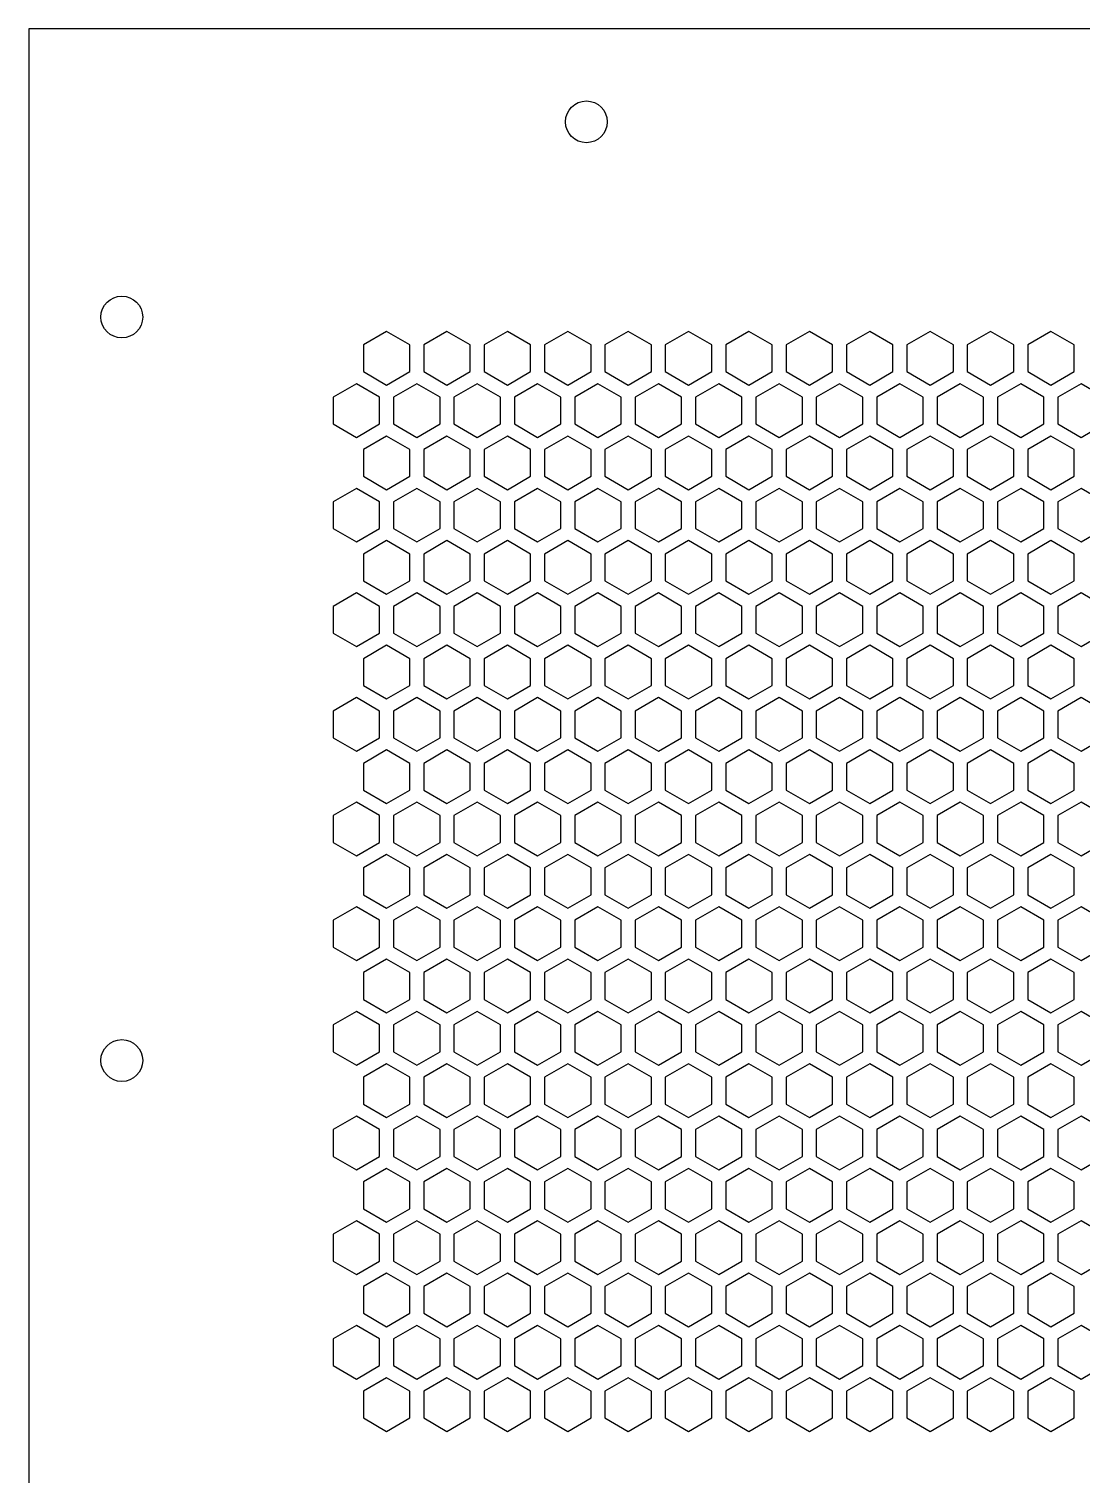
# Model space of a CAD drawing. Header units: millimetres. Extents: x 0 to 430, y 0 to 311.
# Drawn here: x 0 to 113.2, y 155.5 to 311 of the extents above; entities that cross this region are included whole.
import ezdxf

# ---------------------------------------------------------------- set-up
doc = ezdxf.new("R2010")
doc.units = ezdxf.units.MM
doc.layers.add('CUT', color=1, linetype='CONTINUOUS')

msp = doc.modelspace()

# ---------------------------------------------------------------- linework, layer by layer
at = {"layer": 'CUT'}
for p, q in [((430, 311), (0, 311)), ((0, 311), (0, 0))]:
    msp.add_line(p, q, dxfattribs=at)
for points in [[(41, 277.01), (38.5, 278.4534), (36, 277.01), (36, 274.1233), (38.5, 272.6799), (41, 274.1233)], [(47.5, 277.01), (45, 278.4534), (42.5, 277.01), (42.5, 274.1233), (45, 272.6799), (47.5, 274.1233)], [(54, 277.01), (51.5, 278.4534), (49, 277.01), (49, 274.1233), (51.5, 272.6799), (54, 274.1233)], [(60.5, 277.01), (58, 278.4534), (55.5, 277.01), (55.5, 274.1233), (58, 272.6799), (60.5, 274.1233)], [(67, 277.01), (64.5, 278.4534), (62, 277.01), (62, 274.1233), (64.5, 272.6799), (67, 274.1233)], [(73.5, 277.01), (71, 278.4534), (68.5, 277.01), (68.5, 274.1233), (71, 272.6799), (73.5, 274.1233)], [(80, 277.01), (77.5, 278.4534), (75, 277.01), (75, 274.1233), (77.5, 272.6799), (80, 274.1233)], [(86.5, 277.01), (84, 278.4534), (81.5, 277.01), (81.5, 274.1233), (84, 272.6799), (86.5, 274.1233)], [(93, 277.01), (90.5, 278.4534), (88, 277.01), (88, 274.1233), (90.5, 272.6799), (93, 274.1233)], [(99.5, 277.01), (97, 278.4534), (94.5, 277.01), (94.5, 274.1233), (97, 272.6799), (99.5, 274.1233)], [(106, 277.01), (103.5, 278.4534), (101, 277.01), (101, 274.1233), (103.5, 272.6799), (106, 274.1233)], [(112.5, 277.01), (110, 278.4534), (107.5, 277.01), (107.5, 274.1233), (110, 272.6799), (112.5, 274.1233)], [(37.75, 271.3809), (35.25, 272.8242), (32.75, 271.3809), (32.75, 268.4941), (35.25, 267.0507), (37.75, 268.4941)], [(44.25, 271.3809), (41.75, 272.8242), (39.25, 271.3809), (39.25, 268.4941), (41.75, 267.0507), (44.25, 268.4941)], [(50.75, 271.3809), (48.25, 272.8242), (45.75, 271.3809), (45.75, 268.4941), (48.25, 267.0507), (50.75, 268.4941)], [(57.25, 271.3809), (54.75, 272.8242), (52.25, 271.3809), (52.25, 268.4941), (54.75, 267.0507), (57.25, 268.4941)], [(63.75, 271.3809), (61.25, 272.8242), (58.75, 271.3809), (58.75, 268.4941), (61.25, 267.0507), (63.75, 268.4941)], [(70.25, 271.3809), (67.75, 272.8242), (65.25, 271.3809), (65.25, 268.4941), (67.75, 267.0507), (70.25, 268.4941)], [(76.75, 271.3809), (74.25, 272.8242), (71.75, 271.3809), (71.75, 268.4941), (74.25, 267.0507), (76.75, 268.4941)], [(83.25, 271.3809), (80.75, 272.8242), (78.25, 271.3809), (78.25, 268.4941), (80.75, 267.0507), (83.25, 268.4941)], [(89.75, 271.3809), (87.25, 272.8242), (84.75, 271.3809), (84.75, 268.4941), (87.25, 267.0507), (89.75, 268.4941)], [(96.25, 271.3809), (93.75, 272.8242), (91.25, 271.3809), (91.25, 268.4941), (93.75, 267.0507), (96.25, 268.4941)], [(102.75, 271.3809), (100.25, 272.8242), (97.75, 271.3809), (97.75, 268.4941), (100.25, 267.0507), (102.75, 268.4941)], [(109.25, 271.3809), (106.75, 272.8242), (104.25, 271.3809), (104.25, 268.4941), (106.75, 267.0507), (109.25, 268.4941)], [(115.75, 271.3809), (113.25, 272.8242), (110.75, 271.3809), (110.75, 268.4941), (113.25, 267.0507), (115.75, 268.4941)], [(41, 265.7517), (38.5, 267.1951), (36, 265.7517), (36, 262.8649), (38.5, 261.4216), (41, 262.8649)], [(47.5, 265.7517), (45, 267.1951), (42.5, 265.7517), (42.5, 262.8649), (45, 261.4216), (47.5, 262.8649)], [(54, 265.7517), (51.5, 267.1951), (49, 265.7517), (49, 262.8649), (51.5, 261.4216), (54, 262.8649)], [(60.5, 265.7517), (58, 267.1951), (55.5, 265.7517), (55.5, 262.8649), (58, 261.4216), (60.5, 262.8649)], [(67, 265.7517), (64.5, 267.1951), (62, 265.7517), (62, 262.8649), (64.5, 261.4216), (67, 262.8649)], [(73.5, 265.7517), (71, 267.1951), (68.5, 265.7517), (68.5, 262.8649), (71, 261.4216), (73.5, 262.8649)], [(80, 265.7517), (77.5, 267.1951), (75, 265.7517), (75, 262.8649), (77.5, 261.4216), (80, 262.8649)], [(86.5, 265.7517), (84, 267.1951), (81.5, 265.7517), (81.5, 262.8649), (84, 261.4216), (86.5, 262.8649)], [(93, 265.7517), (90.5, 267.1951), (88, 265.7517), (88, 262.8649), (90.5, 261.4216), (93, 262.8649)], [(99.5, 265.7517), (97, 267.1951), (94.5, 265.7517), (94.5, 262.8649), (97, 261.4216), (99.5, 262.8649)], [(106, 265.7517), (103.5, 267.1951), (101, 265.7517), (101, 262.8649), (103.5, 261.4216), (106, 262.8649)], [(112.5, 265.7517), (110, 267.1951), (107.5, 265.7517), (107.5, 262.8649), (110, 261.4216), (112.5, 262.8649)], [(37.75, 260.1225), (35.25, 261.5659), (32.75, 260.1225), (32.75, 257.2358), (35.25, 255.7924), (37.75, 257.2358)], [(44.25, 260.1225), (41.75, 261.5659), (39.25, 260.1225), (39.25, 257.2358), (41.75, 255.7924), (44.25, 257.2358)], [(50.75, 260.1225), (48.25, 261.5659), (45.75, 260.1225), (45.75, 257.2358), (48.25, 255.7924), (50.75, 257.2358)], [(57.25, 260.1225), (54.75, 261.5659), (52.25, 260.1225), (52.25, 257.2358), (54.75, 255.7924), (57.25, 257.2358)], [(63.75, 260.1225), (61.25, 261.5659), (58.75, 260.1225), (58.75, 257.2358), (61.25, 255.7924), (63.75, 257.2358)], [(70.25, 260.1225), (67.75, 261.5659), (65.25, 260.1225), (65.25, 257.2358), (67.75, 255.7924), (70.25, 257.2358)], [(76.75, 260.1225), (74.25, 261.5659), (71.75, 260.1225), (71.75, 257.2358), (74.25, 255.7924), (76.75, 257.2358)], [(83.25, 260.1225), (80.75, 261.5659), (78.25, 260.1225), (78.25, 257.2358), (80.75, 255.7924), (83.25, 257.2358)], [(89.75, 260.1225), (87.25, 261.5659), (84.75, 260.1225), (84.75, 257.2358), (87.25, 255.7924), (89.75, 257.2358)], [(96.25, 260.1225), (93.75, 261.5659), (91.25, 260.1225), (91.25, 257.2358), (93.75, 255.7924), (96.25, 257.2358)], [(102.75, 260.1225), (100.25, 261.5659), (97.75, 260.1225), (97.75, 257.2358), (100.25, 255.7924), (102.75, 257.2358)], [(109.25, 260.1225), (106.75, 261.5659), (104.25, 260.1225), (104.25, 257.2358), (106.75, 255.7924), (109.25, 257.2358)], [(115.75, 260.1225), (113.25, 261.5659), (110.75, 260.1225), (110.75, 257.2358), (113.25, 255.7924), (115.75, 257.2358)], [(41, 254.4934), (38.5, 255.9367), (36, 254.4934), (36, 251.6066), (38.5, 250.1632), (41, 251.6066)], [(47.5, 254.4934), (45, 255.9367), (42.5, 254.4934), (42.5, 251.6066), (45, 250.1632), (47.5, 251.6066)], [(54, 254.4934), (51.5, 255.9367), (49, 254.4934), (49, 251.6066), (51.5, 250.1632), (54, 251.6066)], [(60.5, 254.4934), (58, 255.9367), (55.5, 254.4934), (55.5, 251.6066), (58, 250.1632), (60.5, 251.6066)], [(67, 254.4934), (64.5, 255.9367), (62, 254.4934), (62, 251.6066), (64.5, 250.1632), (67, 251.6066)], [(73.5, 254.4934), (71, 255.9367), (68.5, 254.4934), (68.5, 251.6066), (71, 250.1632), (73.5, 251.6066)], [(80, 254.4934), (77.5, 255.9367), (75, 254.4934), (75, 251.6066), (77.5, 250.1632), (80, 251.6066)], [(86.5, 254.4934), (84, 255.9367), (81.5, 254.4934), (81.5, 251.6066), (84, 250.1632), (86.5, 251.6066)], [(93, 254.4934), (90.5, 255.9367), (88, 254.4934), (88, 251.6066), (90.5, 250.1632), (93, 251.6066)], [(99.5, 254.4934), (97, 255.9367), (94.5, 254.4934), (94.5, 251.6066), (97, 250.1632), (99.5, 251.6066)], [(106, 254.4934), (103.5, 255.9367), (101, 254.4934), (101, 251.6066), (103.5, 250.1632), (106, 251.6066)], [(112.5, 254.4934), (110, 255.9367), (107.5, 254.4934), (107.5, 251.6066), (110, 250.1632), (112.5, 251.6066)], [(37.75, 248.8642), (35.25, 250.3076), (32.75, 248.8642), (32.75, 245.9774), (35.25, 244.5341), (37.75, 245.9774)], [(44.25, 248.8642), (41.75, 250.3076), (39.25, 248.8642), (39.25, 245.9774), (41.75, 244.5341), (44.25, 245.9774)], [(50.75, 248.8642), (48.25, 250.3076), (45.75, 248.8642), (45.75, 245.9774), (48.25, 244.5341), (50.75, 245.9774)], [(57.25, 248.8642), (54.75, 250.3076), (52.25, 248.8642), (52.25, 245.9774), (54.75, 244.5341), (57.25, 245.9774)], [(63.75, 248.8642), (61.25, 250.3076), (58.75, 248.8642), (58.75, 245.9774), (61.25, 244.5341), (63.75, 245.9774)], [(70.25, 248.8642), (67.75, 250.3076), (65.25, 248.8642), (65.25, 245.9774), (67.75, 244.5341), (70.25, 245.9774)], [(76.75, 248.8642), (74.25, 250.3076), (71.75, 248.8642), (71.75, 245.9774), (74.25, 244.5341), (76.75, 245.9774)], [(83.25, 248.8642), (80.75, 250.3076), (78.25, 248.8642), (78.25, 245.9774), (80.75, 244.5341), (83.25, 245.9774)], [(89.75, 248.8642), (87.25, 250.3076), (84.75, 248.8642), (84.75, 245.9774), (87.25, 244.5341), (89.75, 245.9774)], [(96.25, 248.8642), (93.75, 250.3076), (91.25, 248.8642), (91.25, 245.9774), (93.75, 244.5341), (96.25, 245.9774)], [(102.75, 248.8642), (100.25, 250.3076), (97.75, 248.8642), (97.75, 245.9774), (100.25, 244.5341), (102.75, 245.9774)], [(109.25, 248.8642), (106.75, 250.3076), (104.25, 248.8642), (104.25, 245.9774), (106.75, 244.5341), (109.25, 245.9774)], [(115.75, 248.8642), (113.25, 250.3076), (110.75, 248.8642), (110.75, 245.9774), (113.25, 244.5341), (115.75, 245.9774)], [(41, 243.235), (38.5, 244.6784), (36, 243.235), (36, 240.3483), (38.5, 238.9049), (41, 240.3483)], [(47.5, 243.235), (45, 244.6784), (42.5, 243.235), (42.5, 240.3483), (45, 238.9049), (47.5, 240.3483)], [(54, 243.235), (51.5, 244.6784), (49, 243.235), (49, 240.3483), (51.5, 238.9049), (54, 240.3483)], [(60.5, 243.235), (58, 244.6784), (55.5, 243.235), (55.5, 240.3483), (58, 238.9049), (60.5, 240.3483)], [(67, 243.235), (64.5, 244.6784), (62, 243.235), (62, 240.3483), (64.5, 238.9049), (67, 240.3483)], [(73.5, 243.235), (71, 244.6784), (68.5, 243.235), (68.5, 240.3483), (71, 238.9049), (73.5, 240.3483)], [(80, 243.235), (77.5, 244.6784), (75, 243.235), (75, 240.3483), (77.5, 238.9049), (80, 240.3483)], [(86.5, 243.235), (84, 244.6784), (81.5, 243.235), (81.5, 240.3483), (84, 238.9049), (86.5, 240.3483)], [(93, 243.235), (90.5, 244.6784), (88, 243.235), (88, 240.3483), (90.5, 238.9049), (93, 240.3483)], [(99.5, 243.235), (97, 244.6784), (94.5, 243.235), (94.5, 240.3483), (97, 238.9049), (99.5, 240.3483)], [(106, 243.235), (103.5, 244.6784), (101, 243.235), (101, 240.3483), (103.5, 238.9049), (106, 240.3483)], [(112.5, 243.235), (110, 244.6784), (107.5, 243.235), (107.5, 240.3483), (110, 238.9049), (112.5, 240.3483)], [(37.75, 237.6059), (35.25, 239.0492), (32.75, 237.6059), (32.75, 234.7191), (35.25, 233.2757), (37.75, 234.7191)], [(44.25, 237.6059), (41.75, 239.0492), (39.25, 237.6059), (39.25, 234.7191), (41.75, 233.2757), (44.25, 234.7191)], [(50.75, 237.6059), (48.25, 239.0492), (45.75, 237.6059), (45.75, 234.7191), (48.25, 233.2757), (50.75, 234.7191)], [(57.25, 237.6059), (54.75, 239.0492), (52.25, 237.6059), (52.25, 234.7191), (54.75, 233.2757), (57.25, 234.7191)], [(63.75, 237.6059), (61.25, 239.0492), (58.75, 237.6059), (58.75, 234.7191), (61.25, 233.2757), (63.75, 234.7191)], [(70.25, 237.6059), (67.75, 239.0492), (65.25, 237.6059), (65.25, 234.7191), (67.75, 233.2757), (70.25, 234.7191)], [(76.75, 237.6059), (74.25, 239.0492), (71.75, 237.6059), (71.75, 234.7191), (74.25, 233.2757), (76.75, 234.7191)], [(83.25, 237.6059), (80.75, 239.0492), (78.25, 237.6059), (78.25, 234.7191), (80.75, 233.2757), (83.25, 234.7191)], [(89.75, 237.6059), (87.25, 239.0492), (84.75, 237.6059), (84.75, 234.7191), (87.25, 233.2757), (89.75, 234.7191)], [(96.25, 237.6059), (93.75, 239.0492), (91.25, 237.6059), (91.25, 234.7191), (93.75, 233.2757), (96.25, 234.7191)], [(102.75, 237.6059), (100.25, 239.0492), (97.75, 237.6059), (97.75, 234.7191), (100.25, 233.2757), (102.75, 234.7191)], [(109.25, 237.6059), (106.75, 239.0492), (104.25, 237.6059), (104.25, 234.7191), (106.75, 233.2757), (109.25, 234.7191)], [(115.75, 237.6059), (113.25, 239.0492), (110.75, 237.6059), (110.75, 234.7191), (113.25, 233.2757), (115.75, 234.7191)], [(41, 231.9767), (38.5, 233.4201), (36, 231.9767), (36, 229.0899), (38.5, 227.6466), (41, 229.0899)], [(47.5, 231.9767), (45, 233.4201), (42.5, 231.9767), (42.5, 229.0899), (45, 227.6466), (47.5, 229.0899)], [(54, 231.9767), (51.5, 233.4201), (49, 231.9767), (49, 229.0899), (51.5, 227.6466), (54, 229.0899)], [(60.5, 231.9767), (58, 233.4201), (55.5, 231.9767), (55.5, 229.0899), (58, 227.6466), (60.5, 229.0899)], [(67, 231.9767), (64.5, 233.4201), (62, 231.9767), (62, 229.0899), (64.5, 227.6466), (67, 229.0899)], [(73.5, 231.9767), (71, 233.4201), (68.5, 231.9767), (68.5, 229.0899), (71, 227.6466), (73.5, 229.0899)], [(80, 231.9767), (77.5, 233.4201), (75, 231.9767), (75, 229.0899), (77.5, 227.6466), (80, 229.0899)], [(86.5, 231.9767), (84, 233.4201), (81.5, 231.9767), (81.5, 229.0899), (84, 227.6466), (86.5, 229.0899)], [(93, 231.9767), (90.5, 233.4201), (88, 231.9767), (88, 229.0899), (90.5, 227.6466), (93, 229.0899)], [(99.5, 231.9767), (97, 233.4201), (94.5, 231.9767), (94.5, 229.0899), (97, 227.6466), (99.5, 229.0899)], [(106, 231.9767), (103.5, 233.4201), (101, 231.9767), (101, 229.0899), (103.5, 227.6466), (106, 229.0899)], [(112.5, 231.9767), (110, 233.4201), (107.5, 231.9767), (107.5, 229.0899), (110, 227.6466), (112.5, 229.0899)], [(37.75, 226.3475), (35.25, 227.7909), (32.75, 226.3475), (32.75, 223.4608), (35.25, 222.0174), (37.75, 223.4608)], [(44.25, 226.3475), (41.75, 227.7909), (39.25, 226.3475), (39.25, 223.4608), (41.75, 222.0174), (44.25, 223.4608)], [(50.75, 226.3475), (48.25, 227.7909), (45.75, 226.3475), (45.75, 223.4608), (48.25, 222.0174), (50.75, 223.4608)], [(57.25, 226.3475), (54.75, 227.7909), (52.25, 226.3475), (52.25, 223.4608), (54.75, 222.0174), (57.25, 223.4608)], [(63.75, 226.3475), (61.25, 227.7909), (58.75, 226.3475), (58.75, 223.4608), (61.25, 222.0174), (63.75, 223.4608)], [(70.25, 226.3475), (67.75, 227.7909), (65.25, 226.3475), (65.25, 223.4608), (67.75, 222.0174), (70.25, 223.4608)], [(76.75, 226.3475), (74.25, 227.7909), (71.75, 226.3475), (71.75, 223.4608), (74.25, 222.0174), (76.75, 223.4608)], [(83.25, 226.3475), (80.75, 227.7909), (78.25, 226.3475), (78.25, 223.4608), (80.75, 222.0174), (83.25, 223.4608)], [(89.75, 226.3475), (87.25, 227.7909), (84.75, 226.3475), (84.75, 223.4608), (87.25, 222.0174), (89.75, 223.4608)], [(96.25, 226.3475), (93.75, 227.7909), (91.25, 226.3475), (91.25, 223.4608), (93.75, 222.0174), (96.25, 223.4608)], [(102.75, 226.3475), (100.25, 227.7909), (97.75, 226.3475), (97.75, 223.4608), (100.25, 222.0174), (102.75, 223.4608)], [(109.25, 226.3475), (106.75, 227.7909), (104.25, 226.3475), (104.25, 223.4608), (106.75, 222.0174), (109.25, 223.4608)], [(115.75, 226.3475), (113.25, 227.7909), (110.75, 226.3475), (110.75, 223.4608), (113.25, 222.0174), (115.75, 223.4608)], [(41, 220.7184), (38.5, 222.1617), (36, 220.7184), (36, 217.8316), (38.5, 216.3882), (41, 217.8316)], [(47.5, 220.7184), (45, 222.1617), (42.5, 220.7184), (42.5, 217.8316), (45, 216.3882), (47.5, 217.8316)], [(54, 220.7184), (51.5, 222.1617), (49, 220.7184), (49, 217.8316), (51.5, 216.3882), (54, 217.8316)], [(60.5, 220.7184), (58, 222.1617), (55.5, 220.7184), (55.5, 217.8316), (58, 216.3882), (60.5, 217.8316)], [(67, 220.7184), (64.5, 222.1617), (62, 220.7184), (62, 217.8316), (64.5, 216.3882), (67, 217.8316)], [(73.5, 220.7184), (71, 222.1617), (68.5, 220.7184), (68.5, 217.8316), (71, 216.3882), (73.5, 217.8316)], [(80, 220.7184), (77.5, 222.1617), (75, 220.7184), (75, 217.8316), (77.5, 216.3882), (80, 217.8316)], [(86.5, 220.7184), (84, 222.1617), (81.5, 220.7184), (81.5, 217.8316), (84, 216.3882), (86.5, 217.8316)], [(93, 220.7184), (90.5, 222.1617), (88, 220.7184), (88, 217.8316), (90.5, 216.3882), (93, 217.8316)], [(99.5, 220.7184), (97, 222.1617), (94.5, 220.7184), (94.5, 217.8316), (97, 216.3882), (99.5, 217.8316)], [(106, 220.7184), (103.5, 222.1617), (101, 220.7184), (101, 217.8316), (103.5, 216.3882), (106, 217.8316)], [(112.5, 220.7184), (110, 222.1617), (107.5, 220.7184), (107.5, 217.8316), (110, 216.3882), (112.5, 217.8316)], [(37.75, 215.0892), (35.25, 216.5326), (32.75, 215.0892), (32.75, 212.2024), (35.25, 210.7591), (37.75, 212.2024)], [(44.25, 215.0892), (41.75, 216.5326), (39.25, 215.0892), (39.25, 212.2024), (41.75, 210.7591), (44.25, 212.2024)], [(50.75, 215.0892), (48.25, 216.5326), (45.75, 215.0892), (45.75, 212.2024), (48.25, 210.7591), (50.75, 212.2024)], [(57.25, 215.0892), (54.75, 216.5326), (52.25, 215.0892), (52.25, 212.2024), (54.75, 210.7591), (57.25, 212.2024)], [(63.75, 215.0892), (61.25, 216.5326), (58.75, 215.0892), (58.75, 212.2024), (61.25, 210.7591), (63.75, 212.2024)], [(70.25, 215.0892), (67.75, 216.5326), (65.25, 215.0892), (65.25, 212.2024), (67.75, 210.7591), (70.25, 212.2024)], [(76.75, 215.0892), (74.25, 216.5326), (71.75, 215.0892), (71.75, 212.2024), (74.25, 210.7591), (76.75, 212.2024)], [(83.25, 215.0892), (80.75, 216.5326), (78.25, 215.0892), (78.25, 212.2024), (80.75, 210.7591), (83.25, 212.2024)], [(89.75, 215.0892), (87.25, 216.5326), (84.75, 215.0892), (84.75, 212.2024), (87.25, 210.7591), (89.75, 212.2024)], [(96.25, 215.0892), (93.75, 216.5326), (91.25, 215.0892), (91.25, 212.2024), (93.75, 210.7591), (96.25, 212.2024)], [(102.75, 215.0892), (100.25, 216.5326), (97.75, 215.0892), (97.75, 212.2024), (100.25, 210.7591), (102.75, 212.2024)], [(109.25, 215.0892), (106.75, 216.5326), (104.25, 215.0892), (104.25, 212.2024), (106.75, 210.7591), (109.25, 212.2024)], [(115.75, 215.0892), (113.25, 216.5326), (110.75, 215.0892), (110.75, 212.2024), (113.25, 210.7591), (115.75, 212.2024)], [(41, 209.46), (38.5, 210.9034), (36, 209.46), (36, 206.5733), (38.5, 205.1299), (41, 206.5733)], [(47.5, 209.46), (45, 210.9034), (42.5, 209.46), (42.5, 206.5733), (45, 205.1299), (47.5, 206.5733)], [(54, 209.46), (51.5, 210.9034), (49, 209.46), (49, 206.5733), (51.5, 205.1299), (54, 206.5733)], [(60.5, 209.46), (58, 210.9034), (55.5, 209.46), (55.5, 206.5733), (58, 205.1299), (60.5, 206.5733)], [(67, 209.46), (64.5, 210.9034), (62, 209.46), (62, 206.5733), (64.5, 205.1299), (67, 206.5733)], [(73.5, 209.46), (71, 210.9034), (68.5, 209.46), (68.5, 206.5733), (71, 205.1299), (73.5, 206.5733)], [(80, 209.46), (77.5, 210.9034), (75, 209.46), (75, 206.5733), (77.5, 205.1299), (80, 206.5733)], [(86.5, 209.46), (84, 210.9034), (81.5, 209.46), (81.5, 206.5733), (84, 205.1299), (86.5, 206.5733)], [(93, 209.46), (90.5, 210.9034), (88, 209.46), (88, 206.5733), (90.5, 205.1299), (93, 206.5733)], [(99.5, 209.46), (97, 210.9034), (94.5, 209.46), (94.5, 206.5733), (97, 205.1299), (99.5, 206.5733)], [(106, 209.46), (103.5, 210.9034), (101, 209.46), (101, 206.5733), (103.5, 205.1299), (106, 206.5733)], [(112.5, 209.46), (110, 210.9034), (107.5, 209.46), (107.5, 206.5733), (110, 205.1299), (112.5, 206.5733)], [(37.75, 203.8309), (35.25, 205.2742), (32.75, 203.8309), (32.75, 200.9441), (35.25, 199.5007), (37.75, 200.9441)], [(44.25, 203.8309), (41.75, 205.2742), (39.25, 203.8309), (39.25, 200.9441), (41.75, 199.5007), (44.25, 200.9441)], [(50.75, 203.8309), (48.25, 205.2742), (45.75, 203.8309), (45.75, 200.9441), (48.25, 199.5007), (50.75, 200.9441)], [(57.25, 203.8309), (54.75, 205.2742), (52.25, 203.8309), (52.25, 200.9441), (54.75, 199.5007), (57.25, 200.9441)], [(63.75, 203.8309), (61.25, 205.2742), (58.75, 203.8309), (58.75, 200.9441), (61.25, 199.5007), (63.75, 200.9441)], [(70.25, 203.8309), (67.75, 205.2742), (65.25, 203.8309), (65.25, 200.9441), (67.75, 199.5007), (70.25, 200.9441)], [(76.75, 203.8309), (74.25, 205.2742), (71.75, 203.8309), (71.75, 200.9441), (74.25, 199.5007), (76.75, 200.9441)], [(83.25, 203.8309), (80.75, 205.2742), (78.25, 203.8309), (78.25, 200.9441), (80.75, 199.5007), (83.25, 200.9441)], [(89.75, 203.8309), (87.25, 205.2742), (84.75, 203.8309), (84.75, 200.9441), (87.25, 199.5007), (89.75, 200.9441)], [(96.25, 203.8309), (93.75, 205.2742), (91.25, 203.8309), (91.25, 200.9441), (93.75, 199.5007), (96.25, 200.9441)], [(102.75, 203.8309), (100.25, 205.2742), (97.75, 203.8309), (97.75, 200.9441), (100.25, 199.5007), (102.75, 200.9441)], [(109.25, 203.8309), (106.75, 205.2742), (104.25, 203.8309), (104.25, 200.9441), (106.75, 199.5007), (109.25, 200.9441)], [(115.75, 203.8309), (113.25, 205.2742), (110.75, 203.8309), (110.75, 200.9441), (113.25, 199.5007), (115.75, 200.9441)], [(41, 198.2017), (38.5, 199.6451), (36, 198.2017), (36, 195.315), (38.5, 193.8716), (41, 195.315)], [(47.5, 198.2017), (45, 199.6451), (42.5, 198.2017), (42.5, 195.315), (45, 193.8716), (47.5, 195.315)], [(54, 198.2017), (51.5, 199.6451), (49, 198.2017), (49, 195.315), (51.5, 193.8716), (54, 195.315)], [(60.5, 198.2017), (58, 199.6451), (55.5, 198.2017), (55.5, 195.315), (58, 193.8716), (60.5, 195.315)], [(67, 198.2017), (64.5, 199.6451), (62, 198.2017), (62, 195.315), (64.5, 193.8716), (67, 195.315)], [(73.5, 198.2017), (71, 199.6451), (68.5, 198.2017), (68.5, 195.315), (71, 193.8716), (73.5, 195.315)], [(80, 198.2017), (77.5, 199.6451), (75, 198.2017), (75, 195.315), (77.5, 193.8716), (80, 195.315)], [(86.5, 198.2017), (84, 199.6451), (81.5, 198.2017), (81.5, 195.315), (84, 193.8716), (86.5, 195.315)], [(93, 198.2017), (90.5, 199.6451), (88, 198.2017), (88, 195.315), (90.5, 193.8716), (93, 195.315)], [(99.5, 198.2017), (97, 199.6451), (94.5, 198.2017), (94.5, 195.315), (97, 193.8716), (99.5, 195.315)], [(106, 198.2017), (103.5, 199.6451), (101, 198.2017), (101, 195.315), (103.5, 193.8716), (106, 195.315)], [(112.5, 198.2017), (110, 199.6451), (107.5, 198.2017), (107.5, 195.315), (110, 193.8716), (112.5, 195.315)], [(37.75, 192.5725), (35.25, 194.0159), (32.75, 192.5725), (32.75, 189.6858), (35.25, 188.2424), (37.75, 189.6858)], [(44.25, 192.5725), (41.75, 194.0159), (39.25, 192.5725), (39.25, 189.6858), (41.75, 188.2424), (44.25, 189.6858)], [(50.75, 192.5725), (48.25, 194.0159), (45.75, 192.5725), (45.75, 189.6858), (48.25, 188.2424), (50.75, 189.6858)], [(57.25, 192.5725), (54.75, 194.0159), (52.25, 192.5725), (52.25, 189.6858), (54.75, 188.2424), (57.25, 189.6858)], [(63.75, 192.5725), (61.25, 194.0159), (58.75, 192.5725), (58.75, 189.6858), (61.25, 188.2424), (63.75, 189.6858)], [(70.25, 192.5725), (67.75, 194.0159), (65.25, 192.5725), (65.25, 189.6858), (67.75, 188.2424), (70.25, 189.6858)], [(76.75, 192.5725), (74.25, 194.0159), (71.75, 192.5725), (71.75, 189.6858), (74.25, 188.2424), (76.75, 189.6858)], [(83.25, 192.5725), (80.75, 194.0159), (78.25, 192.5725), (78.25, 189.6858), (80.75, 188.2424), (83.25, 189.6858)], [(89.75, 192.5725), (87.25, 194.0159), (84.75, 192.5725), (84.75, 189.6858), (87.25, 188.2424), (89.75, 189.6858)], [(96.25, 192.5725), (93.75, 194.0159), (91.25, 192.5725), (91.25, 189.6858), (93.75, 188.2424), (96.25, 189.6858)], [(102.75, 192.5725), (100.25, 194.0159), (97.75, 192.5725), (97.75, 189.6858), (100.25, 188.2424), (102.75, 189.6858)], [(109.25, 192.5725), (106.75, 194.0159), (104.25, 192.5725), (104.25, 189.6858), (106.75, 188.2424), (109.25, 189.6858)], [(115.75, 192.5725), (113.25, 194.0159), (110.75, 192.5725), (110.75, 189.6858), (113.25, 188.2424), (115.75, 189.6858)], [(41, 186.9434), (38.5, 188.3868), (36, 186.9434), (36, 184.0566), (38.5, 182.6132), (41, 184.0566)], [(47.5, 186.9434), (45, 188.3868), (42.5, 186.9434), (42.5, 184.0566), (45, 182.6132), (47.5, 184.0566)], [(54, 186.9434), (51.5, 188.3868), (49, 186.9434), (49, 184.0566), (51.5, 182.6132), (54, 184.0566)], [(60.5, 186.9434), (58, 188.3868), (55.5, 186.9434), (55.5, 184.0566), (58, 182.6132), (60.5, 184.0566)], [(67, 186.9434), (64.5, 188.3868), (62, 186.9434), (62, 184.0566), (64.5, 182.6132), (67, 184.0566)], [(73.5, 186.9434), (71, 188.3868), (68.5, 186.9434), (68.5, 184.0566), (71, 182.6132), (73.5, 184.0566)], [(80, 186.9434), (77.5, 188.3868), (75, 186.9434), (75, 184.0566), (77.5, 182.6132), (80, 184.0566)], [(86.5, 186.9434), (84, 188.3868), (81.5, 186.9434), (81.5, 184.0566), (84, 182.6132), (86.5, 184.0566)], [(93, 186.9434), (90.5, 188.3868), (88, 186.9434), (88, 184.0566), (90.5, 182.6132), (93, 184.0566)], [(99.5, 186.9434), (97, 188.3868), (94.5, 186.9434), (94.5, 184.0566), (97, 182.6132), (99.5, 184.0566)], [(106, 186.9434), (103.5, 188.3868), (101, 186.9434), (101, 184.0566), (103.5, 182.6132), (106, 184.0566)], [(112.5, 186.9434), (110, 188.3868), (107.5, 186.9434), (107.5, 184.0566), (110, 182.6132), (112.5, 184.0566)], [(37.75, 181.3142), (35.25, 182.7576), (32.75, 181.3142), (32.75, 178.4275), (35.25, 176.9841), (37.75, 178.4275)], [(44.25, 181.3142), (41.75, 182.7576), (39.25, 181.3142), (39.25, 178.4275), (41.75, 176.9841), (44.25, 178.4275)], [(50.75, 181.3142), (48.25, 182.7576), (45.75, 181.3142), (45.75, 178.4275), (48.25, 176.9841), (50.75, 178.4275)], [(57.25, 181.3142), (54.75, 182.7576), (52.25, 181.3142), (52.25, 178.4275), (54.75, 176.9841), (57.25, 178.4275)], [(63.75, 181.3142), (61.25, 182.7576), (58.75, 181.3142), (58.75, 178.4275), (61.25, 176.9841), (63.75, 178.4275)], [(70.25, 181.3142), (67.75, 182.7576), (65.25, 181.3142), (65.25, 178.4275), (67.75, 176.9841), (70.25, 178.4275)], [(76.75, 181.3142), (74.25, 182.7576), (71.75, 181.3142), (71.75, 178.4275), (74.25, 176.9841), (76.75, 178.4275)], [(83.25, 181.3142), (80.75, 182.7576), (78.25, 181.3142), (78.25, 178.4275), (80.75, 176.9841), (83.25, 178.4275)], [(89.75, 181.3142), (87.25, 182.7576), (84.75, 181.3142), (84.75, 178.4275), (87.25, 176.9841), (89.75, 178.4275)], [(96.25, 181.3142), (93.75, 182.7576), (91.25, 181.3142), (91.25, 178.4275), (93.75, 176.9841), (96.25, 178.4275)], [(102.75, 181.3142), (100.25, 182.7576), (97.75, 181.3142), (97.75, 178.4275), (100.25, 176.9841), (102.75, 178.4275)], [(109.25, 181.3142), (106.75, 182.7576), (104.25, 181.3142), (104.25, 178.4275), (106.75, 176.9841), (109.25, 178.4275)], [(115.75, 181.3142), (113.25, 182.7576), (110.75, 181.3142), (110.75, 178.4275), (113.25, 176.9841), (115.75, 178.4275)], [(41, 175.685), (38.5, 177.1284), (36, 175.685), (36, 172.7983), (38.5, 171.3549), (41, 172.7983)], [(47.5, 175.685), (45, 177.1284), (42.5, 175.685), (42.5, 172.7983), (45, 171.3549), (47.5, 172.7983)], [(54, 175.685), (51.5, 177.1284), (49, 175.685), (49, 172.7983), (51.5, 171.3549), (54, 172.7983)], [(60.5, 175.685), (58, 177.1284), (55.5, 175.685), (55.5, 172.7983), (58, 171.3549), (60.5, 172.7983)], [(67, 175.685), (64.5, 177.1284), (62, 175.685), (62, 172.7983), (64.5, 171.3549), (67, 172.7983)], [(73.5, 175.685), (71, 177.1284), (68.5, 175.685), (68.5, 172.7983), (71, 171.3549), (73.5, 172.7983)], [(80, 175.685), (77.5, 177.1284), (75, 175.685), (75, 172.7983), (77.5, 171.3549), (80, 172.7983)], [(86.5, 175.685), (84, 177.1284), (81.5, 175.685), (81.5, 172.7983), (84, 171.3549), (86.5, 172.7983)], [(93, 175.685), (90.5, 177.1284), (88, 175.685), (88, 172.7983), (90.5, 171.3549), (93, 172.7983)], [(99.5, 175.685), (97, 177.1284), (94.5, 175.685), (94.5, 172.7983), (97, 171.3549), (99.5, 172.7983)], [(106, 175.685), (103.5, 177.1284), (101, 175.685), (101, 172.7983), (103.5, 171.3549), (106, 172.7983)], [(112.5, 175.685), (110, 177.1284), (107.5, 175.685), (107.5, 172.7983), (110, 171.3549), (112.5, 172.7983)], [(37.75, 170.0559), (35.25, 171.4993), (32.75, 170.0559), (32.75, 167.1691), (35.25, 165.7258), (37.75, 167.1691)], [(44.25, 170.0559), (41.75, 171.4993), (39.25, 170.0559), (39.25, 167.1691), (41.75, 165.7258), (44.25, 167.1691)], [(50.75, 170.0559), (48.25, 171.4993), (45.75, 170.0559), (45.75, 167.1691), (48.25, 165.7258), (50.75, 167.1691)], [(57.25, 170.0559), (54.75, 171.4993), (52.25, 170.0559), (52.25, 167.1691), (54.75, 165.7258), (57.25, 167.1691)], [(63.75, 170.0559), (61.25, 171.4993), (58.75, 170.0559), (58.75, 167.1691), (61.25, 165.7258), (63.75, 167.1691)], [(70.25, 170.0559), (67.75, 171.4993), (65.25, 170.0559), (65.25, 167.1691), (67.75, 165.7258), (70.25, 167.1691)], [(76.75, 170.0559), (74.25, 171.4993), (71.75, 170.0559), (71.75, 167.1691), (74.25, 165.7258), (76.75, 167.1691)], [(83.25, 170.0559), (80.75, 171.4993), (78.25, 170.0559), (78.25, 167.1691), (80.75, 165.7258), (83.25, 167.1691)], [(89.75, 170.0559), (87.25, 171.4993), (84.75, 170.0559), (84.75, 167.1691), (87.25, 165.7258), (89.75, 167.1691)], [(96.25, 170.0559), (93.75, 171.4993), (91.25, 170.0559), (91.25, 167.1691), (93.75, 165.7258), (96.25, 167.1691)], [(102.75, 170.0559), (100.25, 171.4993), (97.75, 170.0559), (97.75, 167.1691), (100.25, 165.7258), (102.75, 167.1691)], [(109.25, 170.0559), (106.75, 171.4993), (104.25, 170.0559), (104.25, 167.1691), (106.75, 165.7258), (109.25, 167.1691)], [(115.75, 170.0559), (113.25, 171.4993), (110.75, 170.0559), (110.75, 167.1691), (113.25, 165.7258), (115.75, 167.1691)], [(41, 164.4267), (38.5, 165.8701), (36, 164.4267), (36, 161.54), (38.5, 160.0966), (41, 161.54)], [(47.5, 164.4267), (45, 165.8701), (42.5, 164.4267), (42.5, 161.54), (45, 160.0966), (47.5, 161.54)], [(54, 164.4267), (51.5, 165.8701), (49, 164.4267), (49, 161.54), (51.5, 160.0966), (54, 161.54)], [(60.5, 164.4267), (58, 165.8701), (55.5, 164.4267), (55.5, 161.54), (58, 160.0966), (60.5, 161.54)], [(67, 164.4267), (64.5, 165.8701), (62, 164.4267), (62, 161.54), (64.5, 160.0966), (67, 161.54)], [(73.5, 164.4267), (71, 165.8701), (68.5, 164.4267), (68.5, 161.54), (71, 160.0966), (73.5, 161.54)], [(80, 164.4267), (77.5, 165.8701), (75, 164.4267), (75, 161.54), (77.5, 160.0966), (80, 161.54)], [(86.5, 164.4267), (84, 165.8701), (81.5, 164.4267), (81.5, 161.54), (84, 160.0966), (86.5, 161.54)], [(93, 164.4267), (90.5, 165.8701), (88, 164.4267), (88, 161.54), (90.5, 160.0966), (93, 161.54)], [(99.5, 164.4267), (97, 165.8701), (94.5, 164.4267), (94.5, 161.54), (97, 160.0966), (99.5, 161.54)], [(106, 164.4267), (103.5, 165.8701), (101, 164.4267), (101, 161.54), (103.5, 160.0966), (106, 161.54)], [(112.5, 164.4267), (110, 165.8701), (107.5, 164.4267), (107.5, 161.54), (110, 160.0966), (112.5, 161.54)]]:
    msp.add_lwpolyline(points, close=True, dxfattribs=at)
for centre in [(60, 301), (10, 280), (10, 200)]:
    msp.add_circle(centre, 2.25, dxfattribs=at)

doc.saveas('drawing.dxf')
